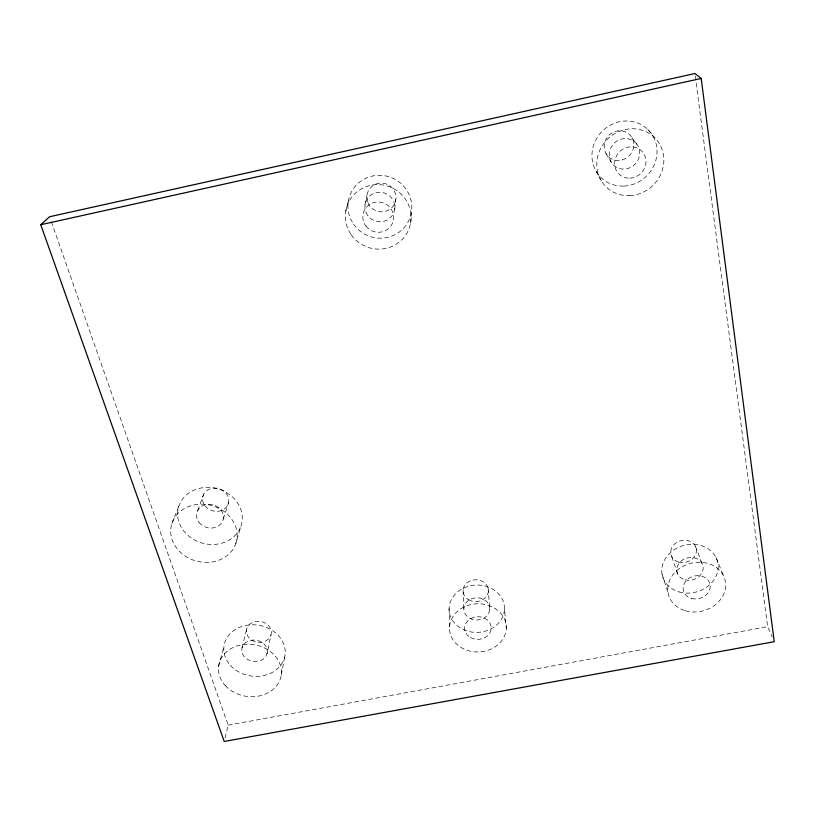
<?xml version="1.0" encoding="UTF-8"?>
<svg xmlns="http://www.w3.org/2000/svg" width="815" height="815" viewBox="0 0 815 815"><rect width="100%" height="100%" fill="white"/><g stroke="black" fill="none" stroke-linecap="round" stroke-linejoin="round"><path stroke-width="0.61" stroke-dasharray="4.08 3.06" d="M410.607 223.259L411.28 212.97M394.694 209.292L395.805 199.685M281.236 675.065L285.026 655.066M365.028 204.85L366.974 195.356M266.974 653.915A12.857 10.687 9.1 0 0 250.898 640.325A12.857 10.687 9.1 0 0 245.702 658.143A12.857 10.687 9.1 0 0 266.974 653.915L271.008 634.905A12.541 10.503 9.3 0 0 255.35 621.56A12.541 10.503 9.3 0 0 250.256 639.062A12.541 10.503 9.3 0 0 271.008 634.905M225.072 737.982L228.159 725.156L50.428 219.133M242.055 647.752L246.711 628.854M345.774 211.126L348.341 201.152M218.573 666.436L223.921 646.59M235.8 543.636A33.517 28.8 14.7 0 0 196.201 504.546A33.517 28.8 14.7 0 0 179.83 551.704A33.517 28.8 14.7 0 0 235.8 543.636L240.965 526.062A32.631 28.23 15 0 0 202.466 487.767A32.631 28.23 15 0 0 186.441 533.988A32.631 28.23 15 0 0 240.965 526.062M223.259 519.063L228.618 502.519M197.699 510.506L203.73 494.135M171.904 523.515L178.78 506.339M228.159 725.156L767.638 626.674L772.212 637.065M647.782 129.412L654.374 137.419M631.971 137.704L637.86 145.671A15.719 14.782 -45.2 0 1 624.137 169.072A15.719 14.782 -45.2 0 1 611.444 146.71A15.719 14.782 -45.2 0 1 637.86 145.671M606.075 153.668L611.158 162.063M596.376 171.639L601.307 180.818M716.09 557.674L723.547 575.859M695.419 546.203L702.133 563.593M671.733 556.696L677.815 574.28M662.045 574.178L668.035 592.688M695.226 76.04L767.638 626.674M504.475 609.263A27.71 23.666 -2.5 0 1 462.064 628.936A27.71 23.666 -2.5 0 1 463.847 587.951A27.71 23.666 -2.5 0 1 504.475 609.263L506.309 628.426A28.423 24.093 -2.5 0 1 462.777 648.455A28.423 24.093 -2.5 0 1 464.642 606.717A28.423 24.093 -2.5 0 1 506.309 628.426M488.154 588.389L489.754 609.457A12.989 11.094 -2.5 0 1 469.572 618.188A12.989 11.094 -2.5 0 1 471.06 598.994A12.989 11.094 -2.5 0 1 489.754 609.457M463.093 590.192L463.827 608.398M449.096 608.591L449.493 627.744M622.548 159.822A15.281 14.385 -46.5 0 0 629.679 134.709A15.281 14.385 -46.5 0 0 604.761 142.37A15.281 14.385 -46.5 0 0 622.548 159.822M366.006 212.318A15.027 14.68 24.5 0 0 391.689 216.26A15.027 14.68 24.5 0 0 381.919 192.432A15.027 14.68 24.5 0 0 366.006 212.318M367.922 202.629A14.609 14.303 27.3 0 0 392.881 206.47A14.609 14.303 27.3 0 0 383.396 183.253A14.609 14.303 27.3 0 0 367.922 202.629M629.781 195.641A34.546 32.417 -43.9 0 0 659.63 144.123A34.546 32.417 -43.9 0 0 601.541 146.883A34.546 32.417 -43.9 0 0 629.781 195.641M629.914 178.169A16.198 15.2 -43.9 0 0 644.105 154.137A16.198 15.2 -43.9 0 0 616.884 155.196A16.198 15.2 -43.9 0 0 629.914 178.169M470.489 637.524A13.325 11.298 -2.5 0 0 491.201 628.63A13.325 11.298 -2.5 0 0 472.028 617.974A13.325 11.298 -2.5 0 0 470.489 637.524M351.194 234.74A33.018 32.172 22.1 0 0 407.979 231.205A33.018 32.172 22.1 0 0 375.572 184.638A33.018 32.172 22.1 0 0 351.194 234.74M365.955 226.04A15.475 15.078 22.1 0 0 392.463 223.269A15.475 15.078 22.1 0 0 376.347 202.079A15.475 15.078 22.1 0 0 365.955 226.04M685.395 610.751A29.228 24.542 -14.5 0 0 725.452 582.002A29.228 24.542 -14.5 0 0 679.282 568.615A29.228 24.542 -14.5 0 0 685.395 610.751M691.558 598.424A13.702 11.502 -14.5 0 0 710.14 584.752A13.702 11.502 -14.5 0 0 688.38 578.732A13.702 11.502 -14.5 0 0 691.558 598.424M353.588 224.176A32.07 31.327 24.5 0 0 408.733 220.712A32.07 31.327 24.5 0 0 377.274 175.357A32.07 31.327 24.5 0 0 353.588 224.176M225.246 685.547A31.632 26.1 8.9 0 0 279.239 681.574A31.632 26.1 8.9 0 0 245.325 644.339A31.632 26.1 8.9 0 0 225.246 685.547M684.977 579.811A13.346 11.288 -14.8 0 0 703.05 566.394A13.346 11.288 -14.8 0 0 681.839 560.486A13.346 11.288 -14.8 0 0 684.977 579.811M198.962 522.323A13.6 11.756 15 0 0 222.21 521.946A13.6 11.756 15 0 0 208.762 504.302A13.6 11.756 15 0 0 198.962 522.323M204.932 505.718A13.244 11.532 15.3 0 0 227.599 505.351A13.244 11.532 15.3 0 0 214.518 488.053A13.244 11.532 15.3 0 0 204.932 505.718M230.411 665.386A30.848 25.652 9.1 0 0 283.07 661.464A30.848 25.652 9.1 0 0 250.042 624.891A30.848 25.652 9.1 0 0 230.411 665.386M624.045 186.075A33.547 31.53 -45.2 0 0 652.907 135.942A33.547 31.53 -45.2 0 0 596.539 138.632A33.547 31.53 -45.2 0 0 624.045 186.075M468.696 599.809A12.673 10.89 -2.6 0 0 488.368 591.232A12.673 10.89 -2.6 0 0 470.133 580.963A12.673 10.89 -2.6 0 0 468.696 599.809M678.732 562.126A13.009 11.074 -15.1 0 0 696.316 548.953A13.009 11.074 -15.1 0 0 675.615 543.167A13.009 11.074 -15.1 0 0 678.732 562.126M679.017 591.914A28.474 24.083 -14.8 0 0 717.964 563.695A28.474 24.083 -14.8 0 0 672.935 550.573A28.474 24.083 -14.8 0 0 679.017 591.914"/><path stroke-width="1.22" d="M40.75 224.736L49.593 216.739L694.889 73.523L701.185 78.444L774.25 641.69L224.237 741.477L40.75 224.736L701.185 78.444"/></g></svg>
